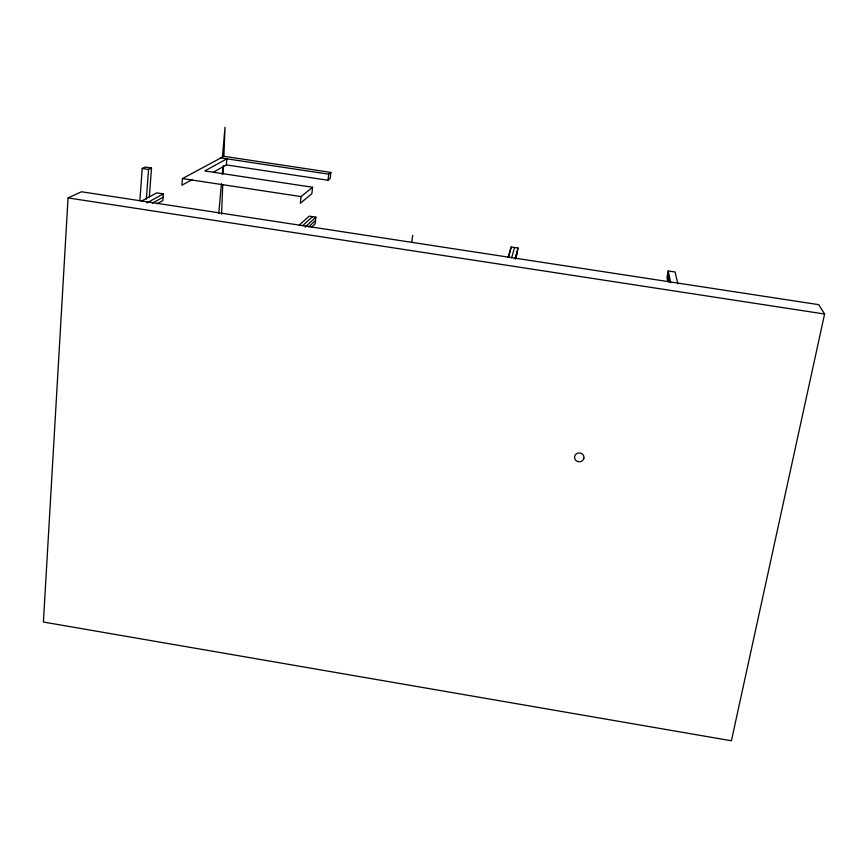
<?xml version="1.0" encoding="UTF-8"?>
<svg xmlns="http://www.w3.org/2000/svg" width="868" height="868" viewBox="0 0 868 868"><rect width="100%" height="100%" fill="white"/><g stroke="black" fill="none" stroke-linecap="round" stroke-linejoin="round"><path stroke-width="1.3" d="M221.579 214.179L222.751 184.569M223.184 173.806L223.51 165.723M192.381 179.459L181.9 185.253L182.443 178.58L223.879 156.305L225.04 127.227L222.382 157.119M68.051 197.915L43.4 622.03L731.399 740.773L824.6 314.032L818.752 304.668L81.462 191.763L68.051 197.915L824.6 314.032M139.878 200.595L142.222 168.457L145.206 167.057L151.509 168.012L149.35 196.862M146.356 199.097L148.558 169.412L151.509 168.012M141.462 201.116L156.772 192.87L163.358 193.879L162.848 200.541L157.043 203.806M218.801 213.192L221.427 183.756M222.262 174.392L222.978 166.363M213.539 172.124L226.331 164.909L226.884 158.822L204.783 170.942L312.567 187.26L311.862 193.705L300.35 203.275L301.055 196.591L312.567 187.26M299.232 225.137L309.203 216.143L315.887 217.163L315.149 223.835L311.243 227.535M226.331 164.909L328.028 180.262L328.712 174.164L330.86 172.417L223.879 156.305M330.86 172.417L330.187 178.472L328.028 180.262M411.823 242.053L412.691 235.347M515.939 258.512L518.012 248.02L511.209 246.989L508.767 256.787M677.886 283.825L675.087 271.999L668.197 270.946L666.96 277.651L667.774 281.536M515.342 259.141L517.502 251.373M515.147 258.284L518.012 248.02M511.632 257.742L514.615 247.499M508.116 257.21L511.209 246.989M308.683 226.895L315.518 220.505M305.156 227.101L315.887 217.163M302.682 225.669L312.545 216.653M152.442 203.134L163.097 197.21M146.779 202.982L163.358 193.879M220.884 157.922L328.712 174.164M142.222 168.457L148.558 169.412M182.443 178.58L301.055 196.591M668.197 270.946L670.736 282.729M667.579 274.299L669.261 282.23M583.904 458.044L583.578 459.15A4.698 4.427 4.6 0 1 577.784 461.559A4.698 4.427 4.6 0 1 574.681 456.318A4.698 4.427 4.6 0 1 579.922 452.998L581.104 453.324A4.698 4.427 4.6 0 1 583.904 458.044"/></g></svg>
